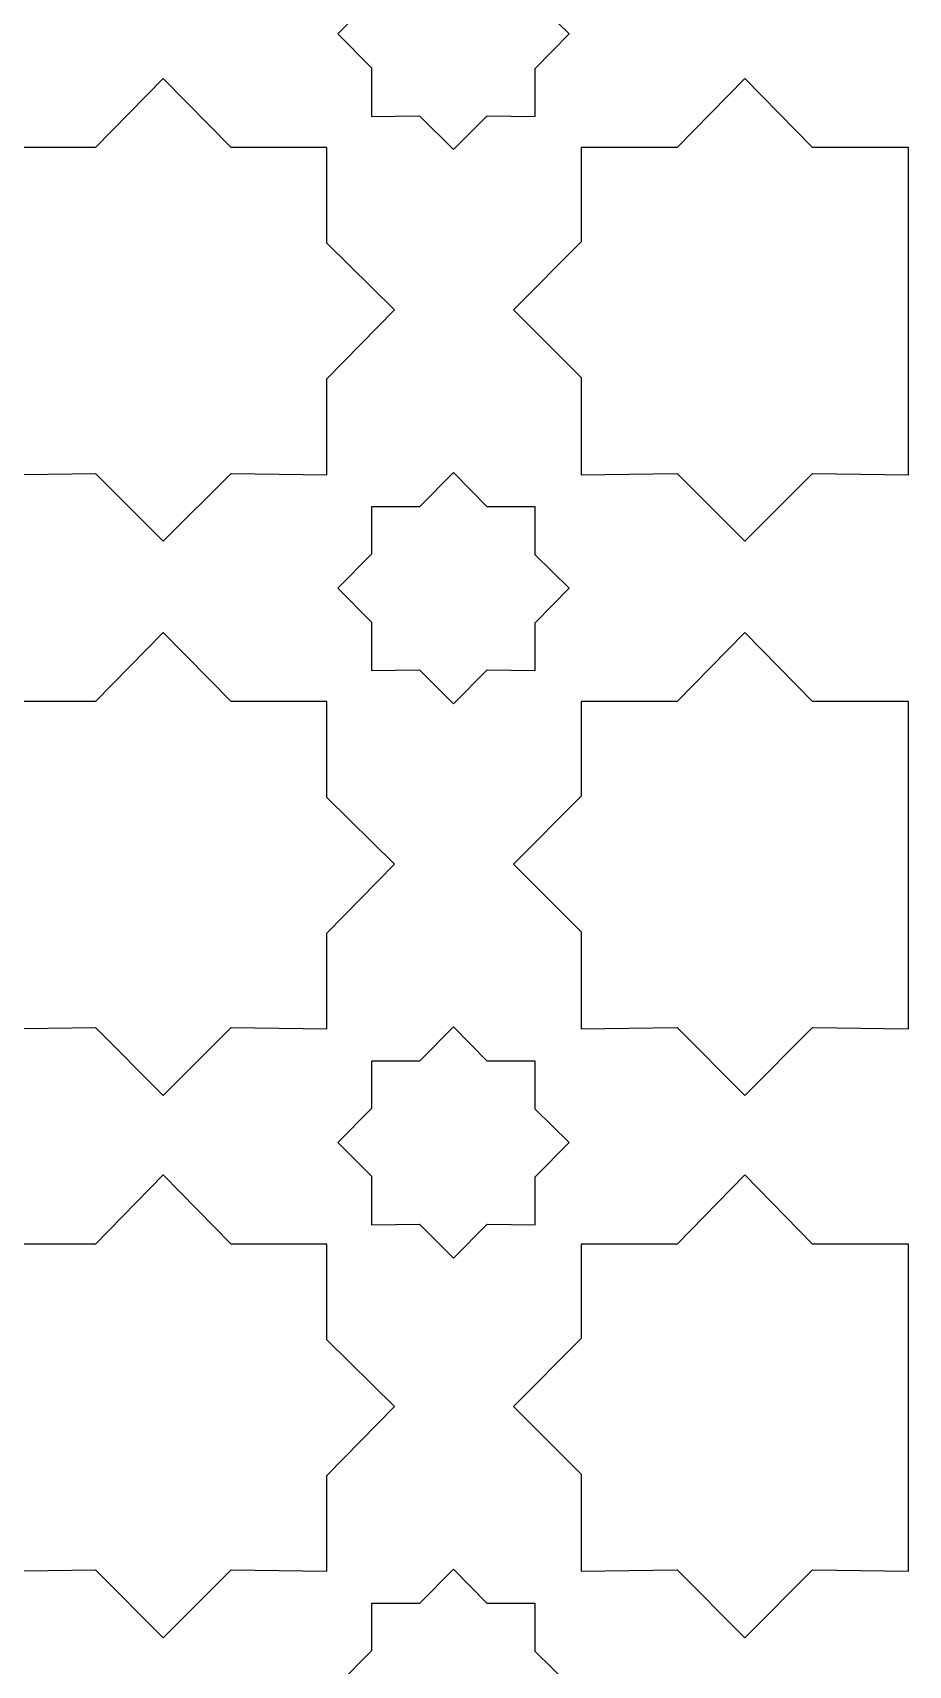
# Model space of a CAD drawing. Header units: centimetres. Extents: x -82 to 82, y -124 to 124.
# Drawn here: x -32.29 to -13.54, y -34.79 to 0.14 of the extents above; entities that cross this region are included whole.
import ezdxf

# ---------------------------------------------------------------- set-up
doc = ezdxf.new("R2010")
doc.units = ezdxf.units.CM
doc.header["$MEASUREMENT"] = 0
doc.layers.add('layer 1', color=7, linetype='Continuous')

msp = doc.modelspace()

# ---------------------------------------------------------------- linework, layer by layer
at = {"layer": 'layer 1', "color": 175}
for points, knots in [([(-25.03116, 0.83696), (-25.03116, 0.83696), (-25.03116, 1.84847), (-25.03116, 1.84847), (-25.03116, 1.84847), (-25.03116, 1.84847), (-24.00595, 1.84847), (-24.00595, 1.84847), (-24.00595, 1.84847), (-24.00595, 1.84847), (-23.28107, 2.58706), (-23.28107, 2.58706), (-23.28107, 2.58706), (-23.28107, 2.58706), (-22.55617, 1.84847), (-22.55617, 1.84847), (-22.55617, 1.84847), (-22.55617, 1.84847), (-21.53098, 1.84847), (-21.53098, 1.84847), (-21.53098, 1.84847), (-21.53098, 1.84847), (-21.53098, 0.82328), (-21.53098, 0.82328), (-21.53098, 0.82328), (-21.53098, 0.82328), (-20.80606, 0.11206), (-20.80606, 0.11206), (-20.80606, 0.11206), (-20.80606, 0.11206), (-21.53098, -0.62655), (-21.53098, -0.62655), (-21.53098, -0.62655), (-21.53098, -0.62655), (-21.53098, -1.65171), (-21.53098, -1.65171), (-21.53098, -1.65171), (-21.53098, -1.65171), (-22.55612, -1.63802), (-22.55612, -1.63802), (-22.55612, -1.63802), (-22.55612, -1.63802), (-23.28107, -2.36294), (-23.28107, -2.36294), (-23.28107, -2.36294), (-23.28107, -2.36294), (-24.00599, -1.63801), (-24.00599, -1.63801), (-24.00599, -1.63801), (-24.00599, -1.63801), (-25.03116, -1.65171), (-25.03116, -1.65171), (-25.03116, -1.65171), (-25.03116, -1.65171), (-25.03116, -0.61284), (-25.03116, -0.61284), (-25.03116, -0.61284), (-25.03116, -0.61284), (-25.75606, 0.11206), (-25.75606, 0.11206), (-25.75606, 0.11206), (-25.75606, 0.11206), (-25.03116, 0.83696), (-25.03116, 0.83696)], [0, 0, 0, 0, 0.05882353, 0.05882353, 0.05882353, 0.05882353, 0.11764706, 0.11764706, 0.11764706, 0.11764706, 0.17647059, 0.17647059, 0.17647059, 0.17647059, 0.23529412, 0.23529412, 0.23529412, 0.23529412, 0.29411765, 0.29411765, 0.29411765, 0.29411765, 0.35294118, 0.35294118, 0.35294118, 0.35294118, 0.41176471, 0.41176471, 0.41176471, 0.41176471, 0.47058824, 0.47058824, 0.47058824, 0.47058824, 0.52941176, 0.52941176, 0.52941176, 0.52941176, 0.58823529, 0.58823529, 0.58823529, 0.58823529, 0.64705882, 0.64705882, 0.64705882, 0.64705882, 0.70588235, 0.70588235, 0.70588235, 0.70588235, 0.76470588, 0.76470588, 0.76470588, 0.76470588, 0.82352941, 0.82352941, 0.82352941, 0.82352941, 0.88235294, 0.88235294, 0.88235294, 0.88235294, 1, 1, 1, 1]), ([(-32.98978, -4.33891), (-32.98978, -4.33891), (-32.98979, -2.31599), (-32.98979, -2.31599), (-32.98979, -2.31599), (-32.98979, -2.31599), (-30.93948, -2.31599), (-30.93948, -2.31599), (-30.93948, -2.31599), (-30.93948, -2.31599), (-29.48978, -0.83889), (-29.48978, -0.83889), (-29.48978, -0.83889), (-29.48978, -0.83889), (-28.04007, -2.31599), (-28.04007, -2.31599), (-28.04007, -2.31599), (-28.04007, -2.31599), (-25.98979, -2.31599), (-25.98979, -2.31599), (-25.98979, -2.31599), (-25.98979, -2.31599), (-25.98979, -4.36627), (-25.98979, -4.36627), (-25.98979, -4.36627), (-25.98979, -4.36627), (-24.54003, -5.78864), (-24.54003, -5.78864), (-24.54003, -5.78864), (-24.54003, -5.78864), (-25.98979, -7.26578), (-25.98979, -7.26578), (-25.98979, -7.26578), (-25.98979, -7.26578), (-25.98979, -9.31599), (-25.98979, -9.31599), (-25.98979, -9.31599), (-25.98979, -9.31599), (-28.03996, -9.28861), (-28.03996, -9.28861), (-28.03996, -9.28861), (-28.03996, -9.28861), (-29.48978, -10.73838), (-29.48978, -10.73838), (-29.48978, -10.73838), (-29.48978, -10.73838), (-30.93956, -9.2886), (-30.93956, -9.2886), (-30.93956, -9.2886), (-30.93956, -9.2886), (-32.98979, -9.31599), (-32.98979, -9.31599), (-32.98979, -9.31599), (-32.98979, -9.31599), (-32.98979, -7.23837), (-32.98979, -7.23837), (-32.98979, -7.23837), (-32.98979, -7.23837), (-34.43952, -5.78864), (-34.43952, -5.78864), (-34.43952, -5.78864), (-34.43952, -5.78864), (-32.98978, -4.33891), (-32.98978, -4.33891)], [0, 0, 0, 0, 0.05882353, 0.05882353, 0.05882353, 0.05882353, 0.11764706, 0.11764706, 0.11764706, 0.11764706, 0.17647059, 0.17647059, 0.17647059, 0.17647059, 0.23529412, 0.23529412, 0.23529412, 0.23529412, 0.29411765, 0.29411765, 0.29411765, 0.29411765, 0.35294118, 0.35294118, 0.35294118, 0.35294118, 0.41176471, 0.41176471, 0.41176471, 0.41176471, 0.47058824, 0.47058824, 0.47058824, 0.47058824, 0.52941176, 0.52941176, 0.52941176, 0.52941176, 0.58823529, 0.58823529, 0.58823529, 0.58823529, 0.64705882, 0.64705882, 0.64705882, 0.64705882, 0.70588235, 0.70588235, 0.70588235, 0.70588235, 0.76470588, 0.76470588, 0.76470588, 0.76470588, 0.82352941, 0.82352941, 0.82352941, 0.82352941, 0.88235294, 0.88235294, 0.88235294, 0.88235294, 1, 1, 1, 1]), ([(-13.54379, -9.31599), (-13.54379, -9.31599), (-15.59396, -9.28861), (-15.59396, -9.28861), (-15.59396, -9.28861), (-15.59396, -9.28861), (-17.04378, -10.73838), (-17.04378, -10.73838), (-17.04378, -10.73838), (-17.04378, -10.73838), (-18.49356, -9.2886), (-18.49356, -9.2886), (-18.49356, -9.2886), (-18.49356, -9.2886), (-20.54379, -9.31599), (-20.54379, -9.31599), (-20.54379, -9.31599), (-20.54379, -9.31599), (-20.54379, -7.23837), (-20.54379, -7.23837), (-20.54379, -7.23837), (-20.54379, -7.23837), (-21.99352, -5.78864), (-21.99352, -5.78864), (-21.99352, -5.78864), (-21.99352, -5.78864), (-20.54378, -4.33891), (-20.54378, -4.33891), (-20.54378, -4.33891), (-20.54378, -4.33891), (-20.54379, -2.31599), (-20.54379, -2.31599), (-20.54379, -2.31599), (-20.54379, -2.31599), (-18.49348, -2.31599), (-18.49348, -2.31599), (-18.49348, -2.31599), (-18.49348, -2.31599), (-17.04378, -0.83889), (-17.04378, -0.83889), (-17.04378, -0.83889), (-17.04378, -0.83889), (-15.59407, -2.31599), (-15.59407, -2.31599), (-15.59407, -2.31599), (-15.59407, -2.31599), (-13.54379, -2.31599), (-13.54379, -2.31599), (-13.54379, -2.31599), (-13.54379, -2.31599), (-13.54379, -9.31599), (-13.54379, -9.31599)], [0, 0, 0, 0, 0.07142857, 0.07142857, 0.07142857, 0.07142857, 0.14285714, 0.14285714, 0.14285714, 0.14285714, 0.21428571, 0.21428571, 0.21428571, 0.21428571, 0.28571429, 0.28571429, 0.28571429, 0.28571429, 0.35714286, 0.35714286, 0.35714286, 0.35714286, 0.42857143, 0.42857143, 0.42857143, 0.42857143, 0.5, 0.5, 0.5, 0.5, 0.57142857, 0.57142857, 0.57142857, 0.57142857, 0.64285714, 0.64285714, 0.64285714, 0.64285714, 0.71428571, 0.71428571, 0.71428571, 0.71428571, 0.78571429, 0.78571429, 0.78571429, 0.78571429, 0.85714286, 0.85714286, 0.85714286, 0.85714286, 1, 1, 1, 1]), ([(-25.03116, -11.01874), (-25.03116, -11.01874), (-25.03116, -10.00723), (-25.03116, -10.00723), (-25.03116, -10.00723), (-25.03116, -10.00723), (-24.00595, -10.00723), (-24.00595, -10.00723), (-24.00595, -10.00723), (-24.00595, -10.00723), (-23.28107, -9.26864), (-23.28107, -9.26864), (-23.28107, -9.26864), (-23.28107, -9.26864), (-22.55617, -10.00723), (-22.55617, -10.00723), (-22.55617, -10.00723), (-22.55617, -10.00723), (-21.53098, -10.00723), (-21.53098, -10.00723), (-21.53098, -10.00723), (-21.53098, -10.00723), (-21.53098, -11.03242), (-21.53098, -11.03242), (-21.53098, -11.03242), (-21.53098, -11.03242), (-20.80606, -11.74364), (-20.80606, -11.74364), (-20.80606, -11.74364), (-20.80606, -11.74364), (-21.53098, -12.48225), (-21.53098, -12.48225), (-21.53098, -12.48225), (-21.53098, -12.48225), (-21.53098, -13.50741), (-21.53098, -13.50741), (-21.53098, -13.50741), (-21.53098, -13.50741), (-22.55612, -13.49372), (-22.55612, -13.49372), (-22.55612, -13.49372), (-22.55612, -13.49372), (-23.28107, -14.21864), (-23.28107, -14.21864), (-23.28107, -14.21864), (-23.28107, -14.21864), (-24.00599, -13.49371), (-24.00599, -13.49371), (-24.00599, -13.49371), (-24.00599, -13.49371), (-25.03116, -13.50741), (-25.03116, -13.50741), (-25.03116, -13.50741), (-25.03116, -13.50741), (-25.03116, -12.46854), (-25.03116, -12.46854), (-25.03116, -12.46854), (-25.03116, -12.46854), (-25.75606, -11.74364), (-25.75606, -11.74364), (-25.75606, -11.74364), (-25.75606, -11.74364), (-25.03116, -11.01874), (-25.03116, -11.01874)], [0, 0, 0, 0, 0.05882353, 0.05882353, 0.05882353, 0.05882353, 0.11764706, 0.11764706, 0.11764706, 0.11764706, 0.17647059, 0.17647059, 0.17647059, 0.17647059, 0.23529412, 0.23529412, 0.23529412, 0.23529412, 0.29411765, 0.29411765, 0.29411765, 0.29411765, 0.35294118, 0.35294118, 0.35294118, 0.35294118, 0.41176471, 0.41176471, 0.41176471, 0.41176471, 0.47058824, 0.47058824, 0.47058824, 0.47058824, 0.52941176, 0.52941176, 0.52941176, 0.52941176, 0.58823529, 0.58823529, 0.58823529, 0.58823529, 0.64705882, 0.64705882, 0.64705882, 0.64705882, 0.70588235, 0.70588235, 0.70588235, 0.70588235, 0.76470588, 0.76470588, 0.76470588, 0.76470588, 0.82352941, 0.82352941, 0.82352941, 0.82352941, 0.88235294, 0.88235294, 0.88235294, 0.88235294, 1, 1, 1, 1]), ([(-32.98978, -16.19461), (-32.98978, -16.19461), (-32.98979, -14.17169), (-32.98979, -14.17169), (-32.98979, -14.17169), (-32.98979, -14.17169), (-30.93948, -14.17169), (-30.93948, -14.17169), (-30.93948, -14.17169), (-30.93948, -14.17169), (-29.48978, -12.69459), (-29.48978, -12.69459), (-29.48978, -12.69459), (-29.48978, -12.69459), (-28.04007, -14.17169), (-28.04007, -14.17169), (-28.04007, -14.17169), (-28.04007, -14.17169), (-25.98979, -14.17169), (-25.98979, -14.17169), (-25.98979, -14.17169), (-25.98979, -14.17169), (-25.98979, -16.22197), (-25.98979, -16.22197), (-25.98979, -16.22197), (-25.98979, -16.22197), (-24.54003, -17.64434), (-24.54003, -17.64434), (-24.54003, -17.64434), (-24.54003, -17.64434), (-25.98979, -19.12148), (-25.98979, -19.12148), (-25.98979, -19.12148), (-25.98979, -19.12148), (-25.98979, -21.17169), (-25.98979, -21.17169), (-25.98979, -21.17169), (-25.98979, -21.17169), (-28.03996, -21.14431), (-28.03996, -21.14431), (-28.03996, -21.14431), (-28.03996, -21.14431), (-29.48978, -22.59408), (-29.48978, -22.59408), (-29.48978, -22.59408), (-29.48978, -22.59408), (-30.93956, -21.1443), (-30.93956, -21.1443), (-30.93956, -21.1443), (-30.93956, -21.1443), (-32.98979, -21.17169), (-32.98979, -21.17169), (-32.98979, -21.17169), (-32.98979, -21.17169), (-32.98979, -19.09407), (-32.98979, -19.09407), (-32.98979, -19.09407), (-32.98979, -19.09407), (-34.43952, -17.64434), (-34.43952, -17.64434), (-34.43952, -17.64434), (-34.43952, -17.64434), (-32.98978, -16.19461), (-32.98978, -16.19461)], [0, 0, 0, 0, 0.05882353, 0.05882353, 0.05882353, 0.05882353, 0.11764706, 0.11764706, 0.11764706, 0.11764706, 0.17647059, 0.17647059, 0.17647059, 0.17647059, 0.23529412, 0.23529412, 0.23529412, 0.23529412, 0.29411765, 0.29411765, 0.29411765, 0.29411765, 0.35294118, 0.35294118, 0.35294118, 0.35294118, 0.41176471, 0.41176471, 0.41176471, 0.41176471, 0.47058824, 0.47058824, 0.47058824, 0.47058824, 0.52941176, 0.52941176, 0.52941176, 0.52941176, 0.58823529, 0.58823529, 0.58823529, 0.58823529, 0.64705882, 0.64705882, 0.64705882, 0.64705882, 0.70588235, 0.70588235, 0.70588235, 0.70588235, 0.76470588, 0.76470588, 0.76470588, 0.76470588, 0.82352941, 0.82352941, 0.82352941, 0.82352941, 0.88235294, 0.88235294, 0.88235294, 0.88235294, 1, 1, 1, 1]), ([(-13.54379, -21.17169), (-13.54379, -21.17169), (-15.59396, -21.14431), (-15.59396, -21.14431), (-15.59396, -21.14431), (-15.59396, -21.14431), (-17.04378, -22.59408), (-17.04378, -22.59408), (-17.04378, -22.59408), (-17.04378, -22.59408), (-18.49356, -21.1443), (-18.49356, -21.1443), (-18.49356, -21.1443), (-18.49356, -21.1443), (-20.54379, -21.17169), (-20.54379, -21.17169), (-20.54379, -21.17169), (-20.54379, -21.17169), (-20.54379, -19.09407), (-20.54379, -19.09407), (-20.54379, -19.09407), (-20.54379, -19.09407), (-21.99352, -17.64434), (-21.99352, -17.64434), (-21.99352, -17.64434), (-21.99352, -17.64434), (-20.54378, -16.19461), (-20.54378, -16.19461), (-20.54378, -16.19461), (-20.54378, -16.19461), (-20.54379, -14.17169), (-20.54379, -14.17169), (-20.54379, -14.17169), (-20.54379, -14.17169), (-18.49348, -14.17169), (-18.49348, -14.17169), (-18.49348, -14.17169), (-18.49348, -14.17169), (-17.04378, -12.69459), (-17.04378, -12.69459), (-17.04378, -12.69459), (-17.04378, -12.69459), (-15.59407, -14.17169), (-15.59407, -14.17169), (-15.59407, -14.17169), (-15.59407, -14.17169), (-13.54379, -14.17169), (-13.54379, -14.17169), (-13.54379, -14.17169), (-13.54379, -14.17169), (-13.54379, -21.17169), (-13.54379, -21.17169)], [0, 0, 0, 0, 0.07142857, 0.07142857, 0.07142857, 0.07142857, 0.14285714, 0.14285714, 0.14285714, 0.14285714, 0.21428571, 0.21428571, 0.21428571, 0.21428571, 0.28571429, 0.28571429, 0.28571429, 0.28571429, 0.35714286, 0.35714286, 0.35714286, 0.35714286, 0.42857143, 0.42857143, 0.42857143, 0.42857143, 0.5, 0.5, 0.5, 0.5, 0.57142857, 0.57142857, 0.57142857, 0.57142857, 0.64285714, 0.64285714, 0.64285714, 0.64285714, 0.71428571, 0.71428571, 0.71428571, 0.71428571, 0.78571429, 0.78571429, 0.78571429, 0.78571429, 0.85714286, 0.85714286, 0.85714286, 0.85714286, 1, 1, 1, 1]), ([(-25.03116, -22.87444), (-25.03116, -22.87444), (-25.03116, -21.86293), (-25.03116, -21.86293), (-25.03116, -21.86293), (-25.03116, -21.86293), (-24.00595, -21.86293), (-24.00595, -21.86293), (-24.00595, -21.86293), (-24.00595, -21.86293), (-23.28107, -21.12434), (-23.28107, -21.12434), (-23.28107, -21.12434), (-23.28107, -21.12434), (-22.55617, -21.86293), (-22.55617, -21.86293), (-22.55617, -21.86293), (-22.55617, -21.86293), (-21.53098, -21.86293), (-21.53098, -21.86293), (-21.53098, -21.86293), (-21.53098, -21.86293), (-21.53098, -22.88812), (-21.53098, -22.88812), (-21.53098, -22.88812), (-21.53098, -22.88812), (-20.80606, -23.59934), (-20.80606, -23.59934), (-20.80606, -23.59934), (-20.80606, -23.59934), (-21.53098, -24.33795), (-21.53098, -24.33795), (-21.53098, -24.33795), (-21.53098, -24.33795), (-21.53098, -25.36311), (-21.53098, -25.36311), (-21.53098, -25.36311), (-21.53098, -25.36311), (-22.55612, -25.34942), (-22.55612, -25.34942), (-22.55612, -25.34942), (-22.55612, -25.34942), (-23.28107, -26.07434), (-23.28107, -26.07434), (-23.28107, -26.07434), (-23.28107, -26.07434), (-24.00599, -25.34941), (-24.00599, -25.34941), (-24.00599, -25.34941), (-24.00599, -25.34941), (-25.03116, -25.36311), (-25.03116, -25.36311), (-25.03116, -25.36311), (-25.03116, -25.36311), (-25.03116, -24.32424), (-25.03116, -24.32424), (-25.03116, -24.32424), (-25.03116, -24.32424), (-25.75606, -23.59934), (-25.75606, -23.59934), (-25.75606, -23.59934), (-25.75606, -23.59934), (-25.03116, -22.87444), (-25.03116, -22.87444)], [0, 0, 0, 0, 0.05882353, 0.05882353, 0.05882353, 0.05882353, 0.11764706, 0.11764706, 0.11764706, 0.11764706, 0.17647059, 0.17647059, 0.17647059, 0.17647059, 0.23529412, 0.23529412, 0.23529412, 0.23529412, 0.29411765, 0.29411765, 0.29411765, 0.29411765, 0.35294118, 0.35294118, 0.35294118, 0.35294118, 0.41176471, 0.41176471, 0.41176471, 0.41176471, 0.47058824, 0.47058824, 0.47058824, 0.47058824, 0.52941176, 0.52941176, 0.52941176, 0.52941176, 0.58823529, 0.58823529, 0.58823529, 0.58823529, 0.64705882, 0.64705882, 0.64705882, 0.64705882, 0.70588235, 0.70588235, 0.70588235, 0.70588235, 0.76470588, 0.76470588, 0.76470588, 0.76470588, 0.82352941, 0.82352941, 0.82352941, 0.82352941, 0.88235294, 0.88235294, 0.88235294, 0.88235294, 1, 1, 1, 1]), ([(-32.98978, -27.79631), (-32.98978, -27.79631), (-32.98979, -25.77339), (-32.98979, -25.77339), (-32.98979, -25.77339), (-32.98979, -25.77339), (-30.93948, -25.77339), (-30.93948, -25.77339), (-30.93948, -25.77339), (-30.93948, -25.77339), (-29.48978, -24.29629), (-29.48978, -24.29629), (-29.48978, -24.29629), (-29.48978, -24.29629), (-28.04007, -25.77339), (-28.04007, -25.77339), (-28.04007, -25.77339), (-28.04007, -25.77339), (-25.98979, -25.77339), (-25.98979, -25.77339), (-25.98979, -25.77339), (-25.98979, -25.77339), (-25.98979, -27.82367), (-25.98979, -27.82367), (-25.98979, -27.82367), (-25.98979, -27.82367), (-24.54003, -29.24604), (-24.54003, -29.24604), (-24.54003, -29.24604), (-24.54003, -29.24604), (-25.98979, -30.72318), (-25.98979, -30.72318), (-25.98979, -30.72318), (-25.98979, -30.72318), (-25.98979, -32.77339), (-25.98979, -32.77339), (-25.98979, -32.77339), (-25.98979, -32.77339), (-28.03996, -32.74601), (-28.03996, -32.74601), (-28.03996, -32.74601), (-28.03996, -32.74601), (-29.48978, -34.19578), (-29.48978, -34.19578), (-29.48978, -34.19578), (-29.48978, -34.19578), (-30.93956, -32.746), (-30.93956, -32.746), (-30.93956, -32.746), (-30.93956, -32.746), (-32.98979, -32.77339), (-32.98979, -32.77339), (-32.98979, -32.77339), (-32.98979, -32.77339), (-32.98979, -30.69577), (-32.98979, -30.69577), (-32.98979, -30.69577), (-32.98979, -30.69577), (-34.43952, -29.24604), (-34.43952, -29.24604), (-34.43952, -29.24604), (-34.43952, -29.24604), (-32.98978, -27.79631), (-32.98978, -27.79631)], [0, 0, 0, 0, 0.05882353, 0.05882353, 0.05882353, 0.05882353, 0.11764706, 0.11764706, 0.11764706, 0.11764706, 0.17647059, 0.17647059, 0.17647059, 0.17647059, 0.23529412, 0.23529412, 0.23529412, 0.23529412, 0.29411765, 0.29411765, 0.29411765, 0.29411765, 0.35294118, 0.35294118, 0.35294118, 0.35294118, 0.41176471, 0.41176471, 0.41176471, 0.41176471, 0.47058824, 0.47058824, 0.47058824, 0.47058824, 0.52941176, 0.52941176, 0.52941176, 0.52941176, 0.58823529, 0.58823529, 0.58823529, 0.58823529, 0.64705882, 0.64705882, 0.64705882, 0.64705882, 0.70588235, 0.70588235, 0.70588235, 0.70588235, 0.76470588, 0.76470588, 0.76470588, 0.76470588, 0.82352941, 0.82352941, 0.82352941, 0.82352941, 0.88235294, 0.88235294, 0.88235294, 0.88235294, 1, 1, 1, 1]), ([(-13.54379, -32.77339), (-13.54379, -32.77339), (-15.59396, -32.74601), (-15.59396, -32.74601), (-15.59396, -32.74601), (-15.59396, -32.74601), (-17.04378, -34.19578), (-17.04378, -34.19578), (-17.04378, -34.19578), (-17.04378, -34.19578), (-18.49356, -32.746), (-18.49356, -32.746), (-18.49356, -32.746), (-18.49356, -32.746), (-20.54379, -32.77339), (-20.54379, -32.77339), (-20.54379, -32.77339), (-20.54379, -32.77339), (-20.54379, -30.69577), (-20.54379, -30.69577), (-20.54379, -30.69577), (-20.54379, -30.69577), (-21.99352, -29.24604), (-21.99352, -29.24604), (-21.99352, -29.24604), (-21.99352, -29.24604), (-20.54378, -27.79631), (-20.54378, -27.79631), (-20.54378, -27.79631), (-20.54378, -27.79631), (-20.54379, -25.77339), (-20.54379, -25.77339), (-20.54379, -25.77339), (-20.54379, -25.77339), (-18.49348, -25.77339), (-18.49348, -25.77339), (-18.49348, -25.77339), (-18.49348, -25.77339), (-17.04378, -24.29629), (-17.04378, -24.29629), (-17.04378, -24.29629), (-17.04378, -24.29629), (-15.59407, -25.77339), (-15.59407, -25.77339), (-15.59407, -25.77339), (-15.59407, -25.77339), (-13.54379, -25.77339), (-13.54379, -25.77339), (-13.54379, -25.77339), (-13.54379, -25.77339), (-13.54379, -32.77339), (-13.54379, -32.77339)], [0, 0, 0, 0, 0.07142857, 0.07142857, 0.07142857, 0.07142857, 0.14285714, 0.14285714, 0.14285714, 0.14285714, 0.21428571, 0.21428571, 0.21428571, 0.21428571, 0.28571429, 0.28571429, 0.28571429, 0.28571429, 0.35714286, 0.35714286, 0.35714286, 0.35714286, 0.42857143, 0.42857143, 0.42857143, 0.42857143, 0.5, 0.5, 0.5, 0.5, 0.57142857, 0.57142857, 0.57142857, 0.57142857, 0.64285714, 0.64285714, 0.64285714, 0.64285714, 0.71428571, 0.71428571, 0.71428571, 0.71428571, 0.78571429, 0.78571429, 0.78571429, 0.78571429, 0.85714286, 0.85714286, 0.85714286, 0.85714286, 1, 1, 1, 1]), ([(-25.03116, -34.47614), (-25.03116, -34.47614), (-25.03116, -33.46463), (-25.03116, -33.46463), (-25.03116, -33.46463), (-25.03116, -33.46463), (-24.00595, -33.46463), (-24.00595, -33.46463), (-24.00595, -33.46463), (-24.00595, -33.46463), (-23.28107, -32.72604), (-23.28107, -32.72604), (-23.28107, -32.72604), (-23.28107, -32.72604), (-22.55617, -33.46463), (-22.55617, -33.46463), (-22.55617, -33.46463), (-22.55617, -33.46463), (-21.53098, -33.46463), (-21.53098, -33.46463), (-21.53098, -33.46463), (-21.53098, -33.46463), (-21.53098, -34.48982), (-21.53098, -34.48982), (-21.53098, -34.48982), (-21.53098, -34.48982), (-20.80606, -35.20104), (-20.80606, -35.20104), (-20.80606, -35.20104), (-20.80606, -35.20104), (-21.53098, -35.93965), (-21.53098, -35.93965), (-21.53098, -35.93965), (-21.53098, -35.93965), (-21.53098, -36.96481), (-21.53098, -36.96481), (-21.53098, -36.96481), (-21.53098, -36.96481), (-22.55612, -36.95112), (-22.55612, -36.95112), (-22.55612, -36.95112), (-22.55612, -36.95112), (-23.28107, -37.67604), (-23.28107, -37.67604), (-23.28107, -37.67604), (-23.28107, -37.67604), (-24.00599, -36.95111), (-24.00599, -36.95111), (-24.00599, -36.95111), (-24.00599, -36.95111), (-25.03116, -36.96481), (-25.03116, -36.96481), (-25.03116, -36.96481), (-25.03116, -36.96481), (-25.03116, -35.92594), (-25.03116, -35.92594), (-25.03116, -35.92594), (-25.03116, -35.92594), (-25.75606, -35.20104), (-25.75606, -35.20104), (-25.75606, -35.20104), (-25.75606, -35.20104), (-25.03116, -34.47614), (-25.03116, -34.47614)], [0, 0, 0, 0, 0.05882353, 0.05882353, 0.05882353, 0.05882353, 0.11764706, 0.11764706, 0.11764706, 0.11764706, 0.17647059, 0.17647059, 0.17647059, 0.17647059, 0.23529412, 0.23529412, 0.23529412, 0.23529412, 0.29411765, 0.29411765, 0.29411765, 0.29411765, 0.35294118, 0.35294118, 0.35294118, 0.35294118, 0.41176471, 0.41176471, 0.41176471, 0.41176471, 0.47058824, 0.47058824, 0.47058824, 0.47058824, 0.52941176, 0.52941176, 0.52941176, 0.52941176, 0.58823529, 0.58823529, 0.58823529, 0.58823529, 0.64705882, 0.64705882, 0.64705882, 0.64705882, 0.70588235, 0.70588235, 0.70588235, 0.70588235, 0.76470588, 0.76470588, 0.76470588, 0.76470588, 0.82352941, 0.82352941, 0.82352941, 0.82352941, 0.88235294, 0.88235294, 0.88235294, 0.88235294, 1, 1, 1, 1])]:
    msp.add_open_spline(points, degree=3, knots=knots, dxfattribs=at)

doc.saveas('drawing.dxf')
